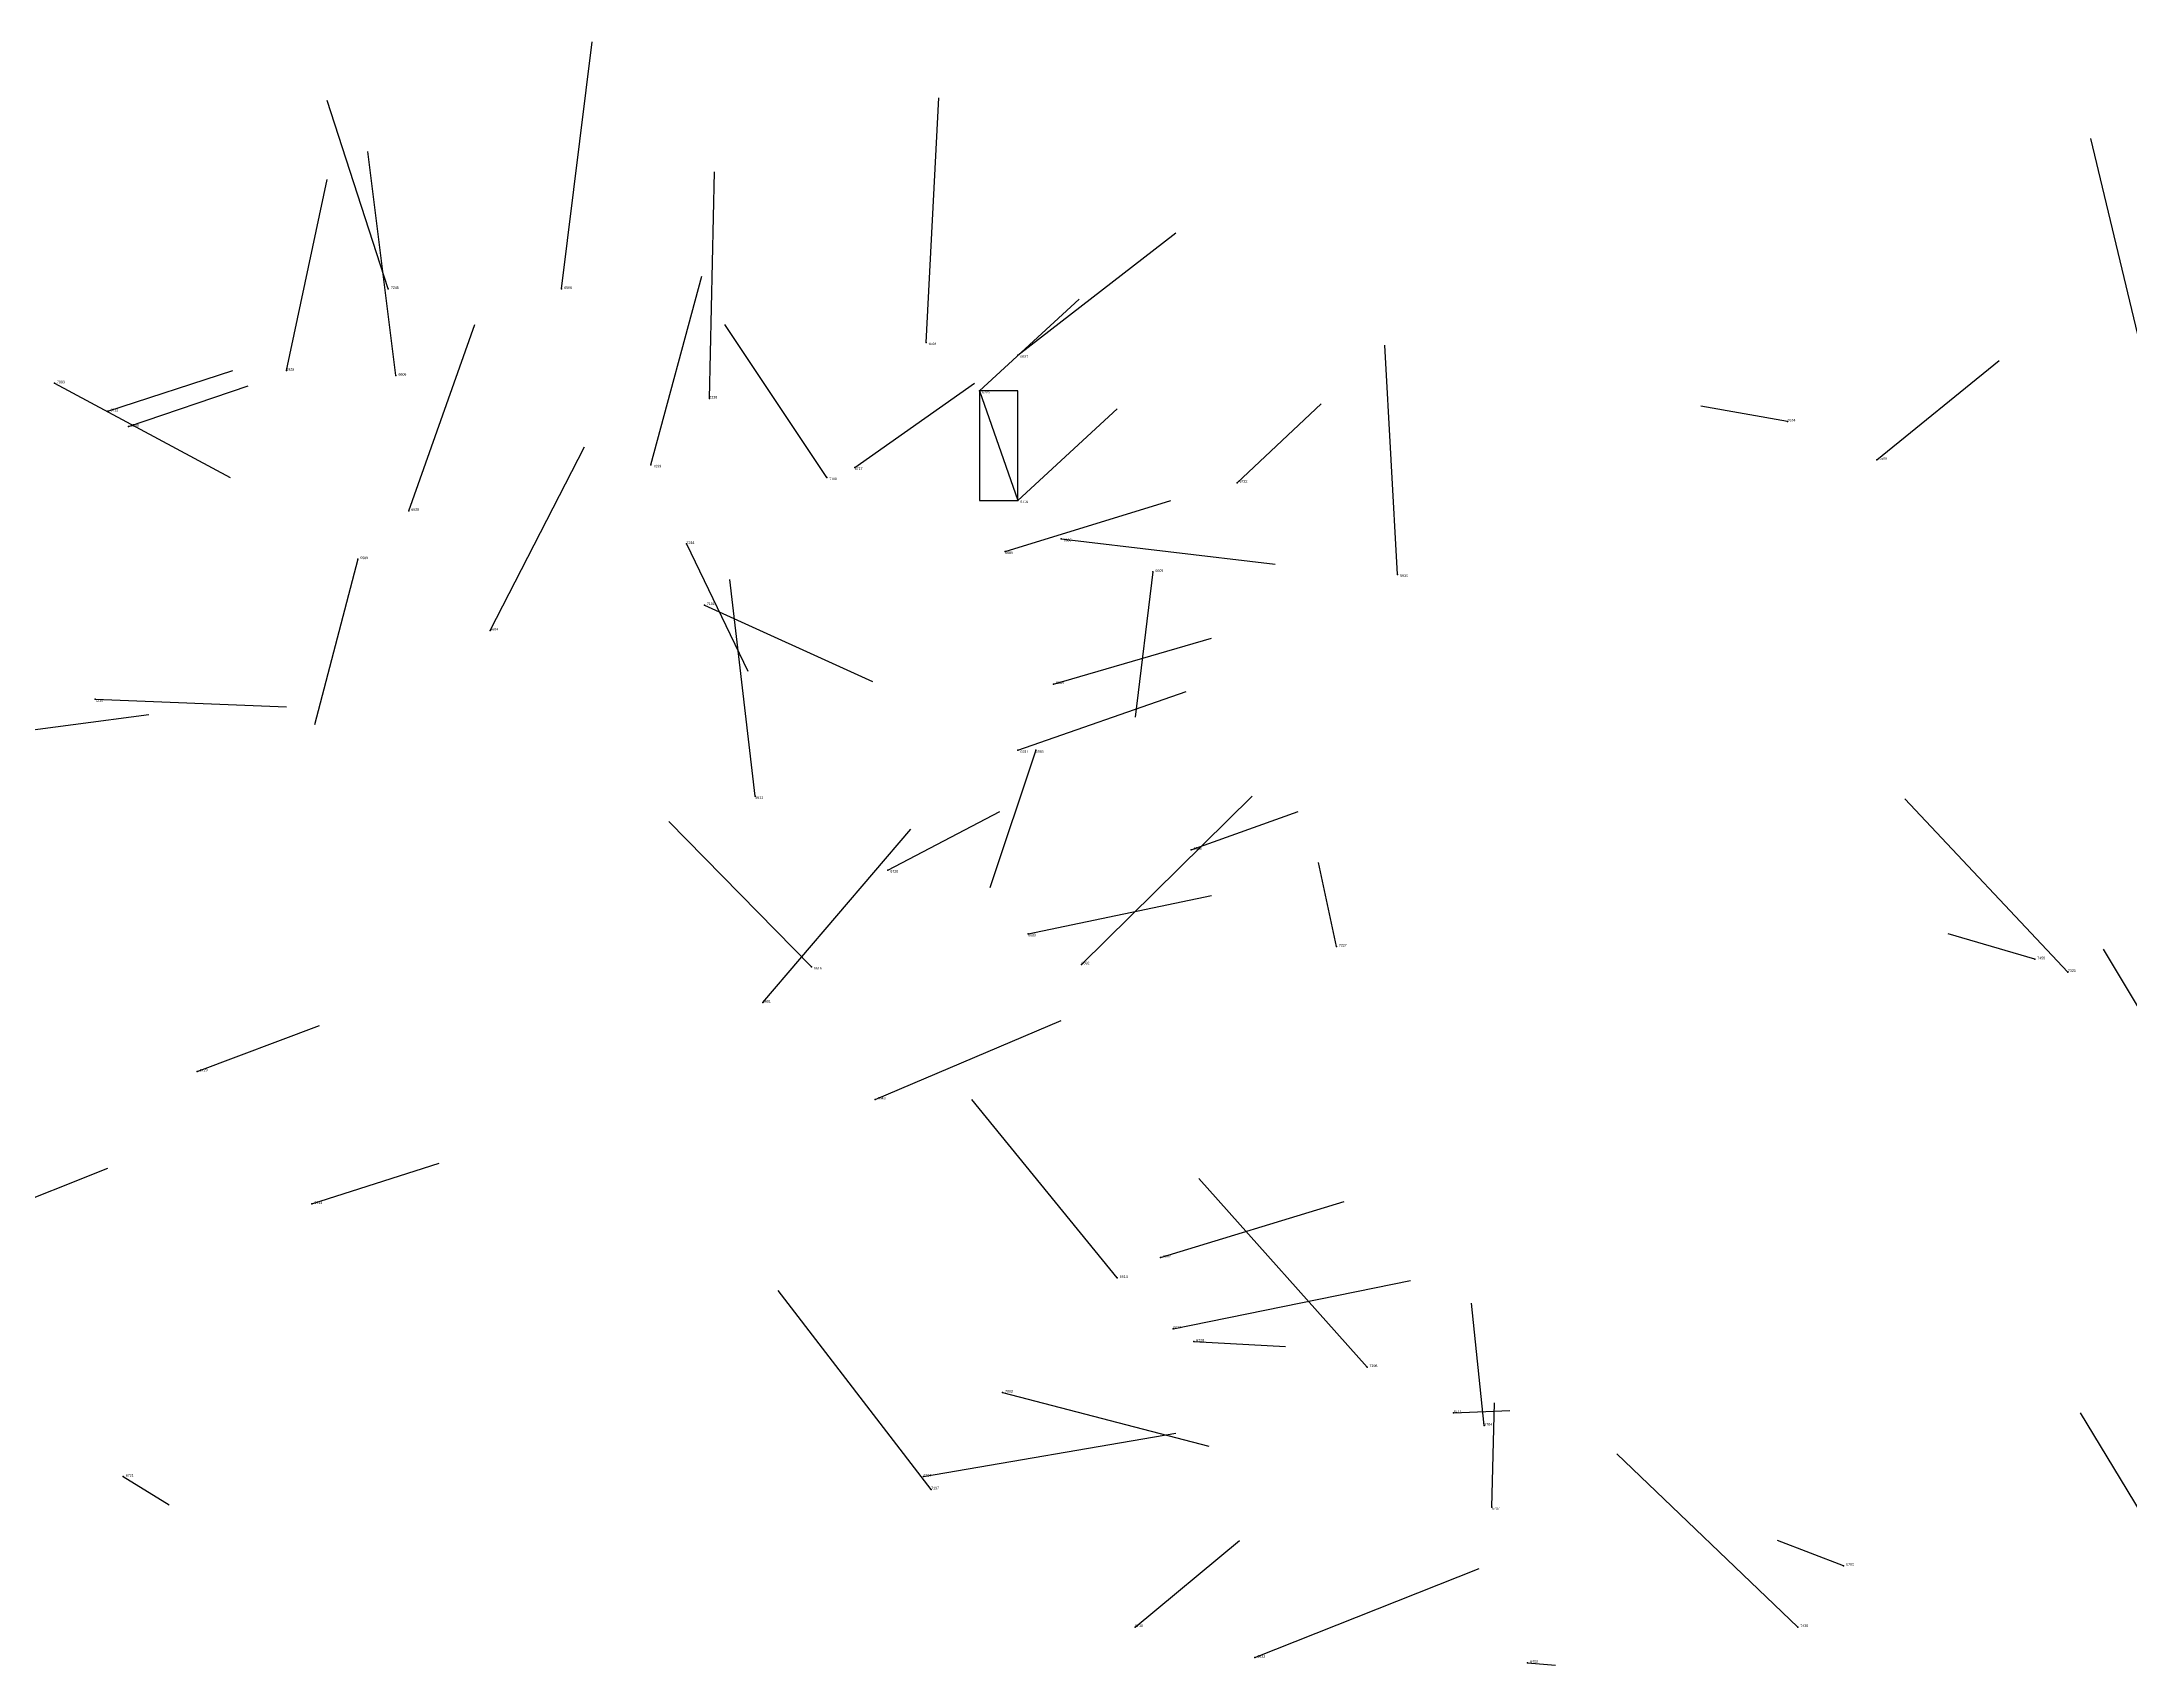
# Model space of a CAD drawing. Extents: x 59.1 to 70.8, y 600.3 to 605.1.
# Drawn here: x 64.454 to 65.273, y 604.454 to 605.091 of the extents above; entities that cross this region are included whole.
import ezdxf

# ---------------------------------------------------------------- set-up
doc = ezdxf.new("R2010")
doc.units = 0
for name, color, linetype in [('Clients', 3, 'CONTINUOUS'), ('Facilities', 3, 'CONTINUOUS'), ('Facilities_lines', 3, 'CONTINUOUS'), ('Min_max_boxes', 1, 'CONTINUOUS'), ('Normals', 1, 'CONTINUOUS'), ('Source_points', 5, 'CONTINUOUS'), ('Text', 3, 'CONTINUOUS')]:
    doc.layers.add(name, color=color, linetype=linetype)

msp = doc.modelspace()

# ---------------------------------------------------------------- linework, layer by layer
at = {"layer": 'Clients', "color": 5}
msp.add_point((64.837, 604.911, 457.39), dxfattribs=at)
at = {"layer": 'Facilities', "color": 3}
for p in [(64.59, 604.994, 460.084), (64.658, 604.994, 454.191), (64.801, 604.973, 454.212), (64.55, 604.962, 453.972), (64.837, 604.968, 456.717), (64.459, 604.957, 459.824), (64.593, 604.96, 454.973), (64.822, 604.954, 457.34), (64.48, 604.946, 457.43), (64.716, 604.951, 460.214), (64.488, 604.94, 457.21), (65.139, 604.942, 460.332), (64.693, 604.925, 459.608), (64.762, 604.92, 459.636), (64.773, 604.924, 457.379), (65.174, 604.927, 452.965), (64.923, 604.918, 457.392), (64.598, 604.907, 453.977), (64.854, 604.896, 456.663), (64.578, 604.888, 454.056), (64.707, 604.894, 460.128), (64.832, 604.891, 456.746), (64.89, 604.883, 454.114), (64.986, 604.882, 454.701), (64.714, 604.87, 459.515), (64.63, 604.86, 454.049), (64.851, 604.839, 456.738), (64.475, 604.833, 460.009), (64.837, 604.813, 456.764), (64.844, 604.813, 454.114), (64.734, 604.795, 454.79), (64.905, 604.774, 456.867), (64.786, 604.766, 457.411), (64.841, 604.741, 456.744), (64.962, 604.736, 460.424), (65.236, 604.731, 460.424), (64.756, 604.728, 455.612), (64.862, 604.729, 454.011), (65.249, 604.726, 462.454), (64.737, 604.714, 454.062), (64.515, 604.687, 457.163), (64.781, 604.676, 453.97), (64.56, 604.635, 457.09), (64.893, 604.614, 456.772), (64.876, 604.606, 455.714), (64.898, 604.586, 456.87), (64.906, 604.581, 457.235), (64.974, 604.571, 461.578), (64.831, 604.561, 459.459), (65.008, 604.553, 457.122), (65.02, 604.548, 454.734), (64.486, 604.528, 457.233), (64.8, 604.528, 459.513), (64.803, 604.523, 461.546), (65.023, 604.516, 454.726), (65.161, 604.493, 454.609), (64.883, 604.469, 457.012), (65.143, 604.469, 461.599), (64.93, 604.457, 453.958), (65.037, 604.455, 457.109)]:
    msp.add_point(p, dxfattribs=at)
at = {"layer": 'Facilities_lines', "color": 3}
msp.add_line((64.822, 604.954, 457.34), (64.837, 604.911, 457.39), dxfattribs=at)
at = {"layer": 'Min_max_boxes', "color": 1}
for p, q in [((64.837, 604.954, 457.34), (64.822, 604.954, 457.34)), ((64.822, 604.954, 457.34), (64.822, 604.911, 457.34)), ((64.837, 604.954, 457.39), (64.822, 604.954, 457.39)), ((64.822, 604.954, 457.39), (64.822, 604.911, 457.39)), ((64.822, 604.954, 457.34), (64.822, 604.954, 457.39)), ((64.837, 604.911, 457.34), (64.837, 604.954, 457.34)), ((64.837, 604.911, 457.39), (64.837, 604.954, 457.39)), ((64.837, 604.954, 457.34), (64.837, 604.954, 457.39)), ((64.822, 604.911, 457.34), (64.837, 604.911, 457.34)), ((64.822, 604.911, 457.39), (64.837, 604.911, 457.39)), ((64.822, 604.911, 457.34), (64.822, 604.911, 457.39)), ((64.837, 604.911, 457.34), (64.837, 604.911, 457.39))]:
    msp.add_line(p, q, dxfattribs=at)
at = {"layer": 'Normals', "color": 1}
for p, q in [((64.658, 604.994, 454.191), (64.67, 605.091, 454.211)), ((64.59, 604.994, 460.084), (64.566, 605.068, 460.022)), ((64.801, 604.973, 454.212), (64.806, 605.069, 454.24)), ((65.281, 604.957, 456.3), (65.258, 605.053, 456.286)), ((64.593, 604.96, 454.973), (64.582, 605.048, 455.019)), ((64.55, 604.962, 453.972), (64.566, 605.037, 453.908)), ((64.716, 604.951, 460.214), (64.718, 605.04, 460.26)), ((64.837, 604.968, 456.717), (64.899, 605.016, 456.779)), ((64.693, 604.925, 459.608), (64.713, 604.999, 459.544)), ((64.822, 604.954, 457.34), (64.861, 604.99, 457.425)), ((64.598, 604.907, 453.977), (64.624, 604.98, 453.914)), ((64.762, 604.92, 459.636), (64.722, 604.98, 459.567)), ((64.986, 604.882, 454.701), (64.981, 604.972, 454.745)), ((64.48, 604.946, 457.43), (64.529, 604.962, 457.516)), ((65.174, 604.927, 452.965), (65.222, 604.966, 453.044)), ((64.459, 604.957, 459.824), (64.528, 604.92, 459.886)), ((64.488, 604.94, 457.21), (64.535, 604.956, 457.297)), ((64.773, 604.924, 457.379), (64.82, 604.957, 457.461)), ((64.837, 604.911, 457.39), (64.876, 604.947, 457.475)), ((64.923, 604.918, 457.392), (64.956, 604.949, 457.481)), ((65.139, 604.942, 460.332), (65.105, 604.948, 460.426)), ((64.63, 604.86, 454.049), (64.667, 604.932, 453.991)), ((64.832, 604.891, 456.746), (64.897, 604.911, 456.819)), ((64.854, 604.896, 456.663), (64.938, 604.886, 456.716)), ((64.578, 604.888, 454.056), (64.561, 604.823, 454.13)), ((64.707, 604.894, 460.128), (64.731, 604.844, 460.211)), ((64.734, 604.795, 454.79), (64.724, 604.88, 454.842)), ((64.89, 604.883, 454.114), (64.883, 604.826, 454.196)), ((64.714, 604.87, 459.515), (64.78, 604.84, 459.584)), ((64.851, 604.839, 456.738), (64.913, 604.857, 456.815)), ((64.475, 604.833, 460.009), (64.55, 604.83, 460.075)), ((64.837, 604.813, 456.764), (64.903, 604.836, 456.835)), ((64.427, 604.818, 460.103), (64.496, 604.827, 460.175)), ((64.844, 604.813, 454.114), (64.826, 604.759, 454.196)), ((64.786, 604.766, 457.411), (64.83, 604.789, 457.498)), ((64.862, 604.729, 454.011), (64.929, 604.795, 453.975)), ((64.905, 604.774, 456.867), (64.947, 604.789, 456.957)), ((65.249, 604.726, 462.454), (65.185, 604.794, 462.491)), ((64.756, 604.728, 455.612), (64.7, 604.785, 455.672)), ((64.737, 604.714, 454.062), (64.795, 604.782, 454.017)), ((64.962, 604.736, 460.424), (64.955, 604.769, 460.518)), ((64.841, 604.741, 456.744), (64.913, 604.756, 456.812)), ((65.236, 604.731, 460.424), (65.202, 604.741, 460.517)), ((65.312, 604.653, 448.309), (65.263, 604.735, 448.339)), ((64.781, 604.676, 453.97), (64.854, 604.707, 454.031)), ((64.515, 604.687, 457.163), (64.563, 604.705, 457.249)), ((64.876, 604.606, 455.714), (64.819, 604.676, 455.672)), ((64.432, 604.63, 457.079), (64.48, 604.649, 457.164)), ((64.56, 604.635, 457.09), (64.61, 604.651, 457.175)), ((64.974, 604.571, 461.578), (64.908, 604.645, 461.564)), ((64.893, 604.614, 456.772), (64.965, 604.636, 456.838)), ((64.803, 604.523, 461.546), (64.743, 604.601, 461.562)), ((64.898, 604.586, 456.87), (64.991, 604.605, 456.902)), ((65.02, 604.548, 454.734), (65.015, 604.596, 454.822)), ((64.906, 604.581, 457.235), (64.942, 604.579, 457.328)), ((64.831, 604.561, 459.459), (64.912, 604.54, 459.514)), ((65.008, 604.553, 457.122), (65.03, 604.554, 457.22)), ((65.023, 604.516, 454.726), (65.024, 604.557, 454.817)), ((65.306, 604.467, 461.447), (65.254, 604.553, 461.446)), ((64.8, 604.528, 459.513), (64.899, 604.545, 459.516)), ((65.143, 604.469, 461.599), (65.072, 604.537, 461.578)), ((64.486, 604.528, 457.233), (64.504, 604.517, 457.331)), ((64.883, 604.469, 457.012), (64.924, 604.503, 457.097)), ((65.161, 604.493, 454.609), (65.135, 604.503, 454.705)), ((64.93, 604.457, 453.958), (65.018, 604.492, 453.989)), ((65.037, 604.455, 457.109), (65.048, 604.454, 457.208))]:
    msp.add_line(p, q, dxfattribs=at)
at = {"layer": 'Source_points', "color": 5}
for p in [(64.59, 604.994, 460.084), (64.658, 604.994, 454.191), (64.801, 604.973, 454.212), (64.55, 604.962, 453.972), (64.837, 604.968, 456.717), (64.459, 604.957, 459.824), (64.593, 604.96, 454.973), (64.822, 604.954, 457.34), (64.48, 604.946, 457.43), (64.716, 604.951, 460.214), (64.488, 604.94, 457.21), (65.139, 604.942, 460.332), (64.693, 604.925, 459.608), (64.762, 604.92, 459.636), (64.773, 604.924, 457.379), (65.174, 604.927, 452.965), (64.837, 604.911, 457.39), (64.923, 604.918, 457.392), (64.598, 604.907, 453.977), (64.854, 604.896, 456.663), (64.578, 604.888, 454.056), (64.707, 604.894, 460.128), (64.832, 604.891, 456.746), (64.89, 604.883, 454.114), (64.986, 604.882, 454.701), (64.714, 604.87, 459.515), (64.63, 604.86, 454.049), (64.851, 604.839, 456.738), (64.475, 604.833, 460.009), (64.837, 604.813, 456.764), (64.844, 604.813, 454.114), (64.734, 604.795, 454.79), (64.905, 604.774, 456.867), (64.786, 604.766, 457.411), (64.841, 604.741, 456.744), (64.962, 604.736, 460.424), (65.236, 604.731, 460.424), (64.756, 604.728, 455.612), (64.862, 604.729, 454.011), (65.249, 604.726, 462.454), (64.737, 604.714, 454.062), (64.515, 604.687, 457.163), (64.781, 604.676, 453.97), (64.56, 604.635, 457.09), (64.893, 604.614, 456.772), (64.876, 604.606, 455.714), (64.898, 604.586, 456.87), (64.906, 604.581, 457.235), (64.974, 604.571, 461.578), (64.831, 604.561, 459.459), (65.008, 604.553, 457.122), (65.02, 604.548, 454.734), (64.486, 604.528, 457.233), (64.8, 604.528, 459.513), (64.803, 604.523, 461.546), (65.023, 604.516, 454.726), (65.161, 604.493, 454.609), (64.883, 604.469, 457.012), (65.143, 604.469, 461.599), (64.93, 604.457, 453.958), (65.037, 604.455, 457.109)]:
    msp.add_point(p, dxfattribs=at)

# ---------------------------------------------------------------- texts
at = {"layer": 'Text', "color": 3}
for s, p in [('7245', (64.591, 604.994, 460.084)), ('6596', (64.659, 604.994, 454.191)), ('6594', (64.802, 604.972, 454.212)), ('6625', (64.55, 604.962, 453.972)), ('6606', (64.594, 604.96, 454.973)), ('6687', (64.838, 604.967, 456.717)), ('7093', (64.46, 604.957, 459.824)), ('7238', (64.716, 604.951, 460.214)), ('6725', (64.823, 604.953, 457.34)), ('6713', (64.481, 604.946, 457.43)), ('6700', (64.489, 604.94, 457.21)), ('7674', (65.139, 604.942, 460.332)), ('1506', (65.175, 604.927, 452.965)), ('7099', (64.694, 604.924, 459.608)), ('7100', (64.763, 604.919, 459.636)), ('6717', (64.773, 604.923, 457.379)), ('6716', (64.838, 604.91, 457.39)), ('6722', (64.924, 604.918, 457.392)), ('6628', (64.599, 604.907, 453.977)), ('7244', (64.707, 604.894, 460.128)), ('6685', (64.855, 604.895, 456.663)), ('6589', (64.579, 604.888, 454.056)), ('6689', (64.832, 604.89, 456.746)), ('6605', (64.891, 604.883, 454.114)), ('5930', (64.987, 604.881, 454.701)), ('7101', (64.715, 604.87, 459.515)), ('6604', (64.63, 604.86, 454.049)), ('6684', (64.852, 604.839, 456.738)), ('7235', (64.475, 604.832, 460.009)), ('6681', (64.838, 604.812, 456.764)), ('6593', (64.844, 604.812, 454.114)), ('6611', (64.734, 604.794, 454.79)), ('6688', (64.906, 604.774, 456.867)), ('6720', (64.787, 604.765, 457.411)), ('6683', (64.841, 604.74, 456.744)), ('7227', (64.963, 604.736, 460.424)), ('7456', (65.237, 604.731, 460.424)), ('6616', (64.757, 604.727, 455.612)), ('6592', (64.862, 604.729, 454.011)), ('7323', (65.249, 604.726, 462.454)), ('6601', (64.737, 604.714, 454.062)), ('6729', (64.516, 604.687, 457.163)), ('6643', (64.782, 604.676, 453.97)), ('6714', (64.561, 604.635, 457.09)), ('6682', (64.894, 604.614, 456.772)), ('6614', (64.877, 604.606, 455.714)), ('6677', (64.898, 604.586, 456.87)), ('6728', (64.907, 604.581, 457.235)), ('7198', (64.975, 604.571, 461.578)), ('7062', (64.832, 604.561, 459.459)), ('6411', (65.008, 604.553, 457.122)), ('5784', (65.02, 604.548, 454.734)), ('6721', (64.487, 604.528, 457.233)), ('7104', (64.8, 604.528, 459.513)), ('7197', (64.803, 604.523, 461.546)), ('5747', (65.023, 604.515, 454.726)), ('5790', (65.162, 604.493, 454.609)), ('6710', (64.883, 604.469, 457.012)), ('7430', (65.144, 604.469, 461.599)), ('6633', (64.931, 604.457, 453.958)), ('6409', (65.038, 604.455, 457.109))]:
    msp.add_text(s, height=0.001, dxfattribs=at).set_placement(p)

doc.saveas('drawing.dxf')
